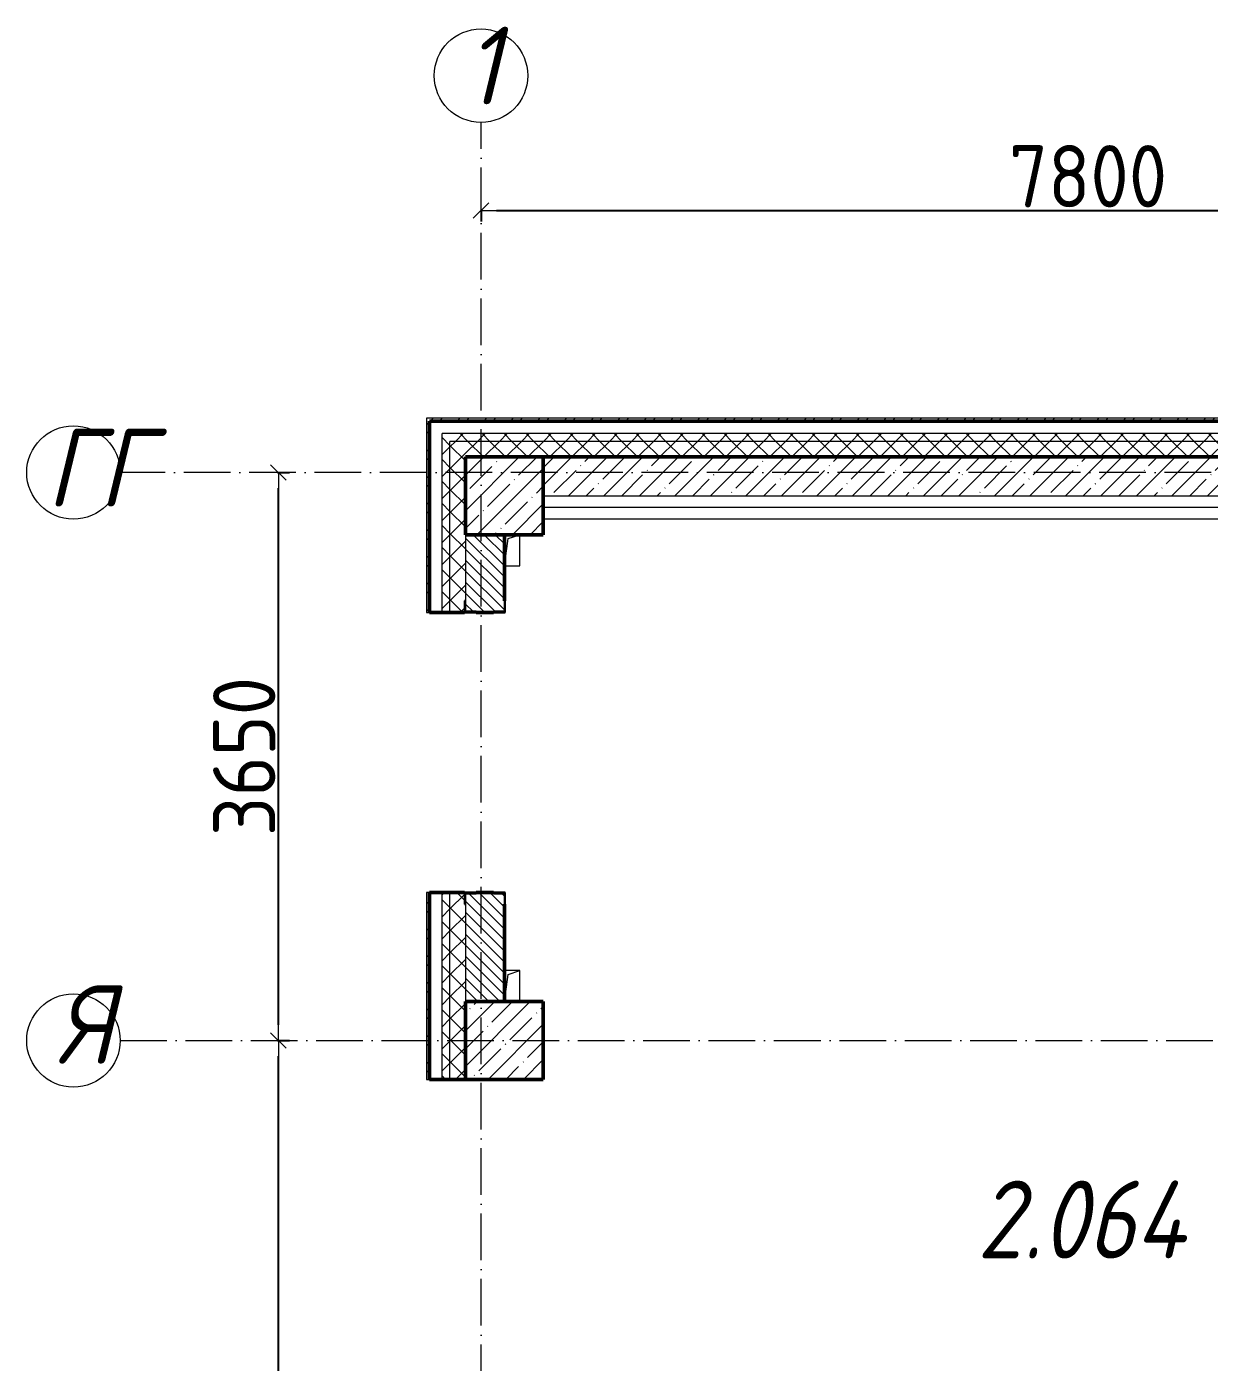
# Model space of a CAD drawing. Header units: millimetres. Extents: x -356862 to 418287, y 0 to 839748.
# Drawn here: x -20860 to -13263, y 500929 to 509511 of the extents above; entities that cross this region are included whole.
import ezdxf

# ---------------------------------------------------------------- set-up
doc = ezdxf.new("R2010")
doc.units = ezdxf.units.MM
doc.linetypes.add('50_200_ШТРИХ_1Т_ш5_п1_п1_', pattern=[700, 500, -100, 0, -100])
for name, color, linetype, lineweight in [('A-____-____-DIMS', 7, 'Continuous', 9), ('A-DETL-____-OTLN-4', 7, 'Continuous', 18), ('A-GENM-____-MCUT', 7, 'Continuous', 25), ('A-GENM-____-OTLN', 7, 'Continuous', 9), ('A-GENM-____-OTLN-1', 7, 'Continuous', 25), ('A-WALL-____-MCUT-1', 7, 'Continuous', 9), ('A-WALL-____-MCUT-2', 7, 'Continuous', 50), ('A-WALL-____-MCUT-3', 7, 'Continuous', 9), ('A-WALL-____-PATT-1', 7, 'Continuous', 9), ('A-WALL-FNSH-MCUT-1', 7, 'Continuous', 9), ('S-COLS-____-MCUT', 7, 'Continuous', 50), ('S-COLS-____-OTLN', 7, 'Continuous', 9), ('S-GRID-____-IDEN', 7, 'Continuous', 9), ('S-GRID-____-OTLN-1', 7, '50_200_ШТРИХ_1Т_ш5_п1_п1_', 9), ('Марки помещений', 7, 'Continuous', 9)]:
    doc.layers.add(name, color=color, linetype=linetype, lineweight=lineweight)
doc.styles.add('ISOCPEUR_I', font='isocpeui.ttf', dxfattribs={"width": 0.9, "height": 2.5})
doc.styles.add('ISOCPEUR_I_3', font='isocpeui.ttf', dxfattribs={"width": 0.85, "height": 2.2})
doc.styles.add('СПДС', font='isocpeur.ttf', dxfattribs={"width": 0.9})
doc.dimstyles.new('Размера А3', dxfattribs={"dimtxt": 200, "dimasz": 100, "dimexe": 70, "dimexo": 100, "dimgap": 20, "dimtad": 1, "dimdec": 0, "dimrnd": 10, "dimzin": 0, "dimdsep": 46, "dimtxsty": 'СПДС', "dimblk": 'ARROWHEAD_6', "dimcen": 1, "dimclrd": 256, "dimclre": 256, "dimclrt": 256, "dimazin": 0, "dimtfac": 1, "dimtdec": 0, "dimtmove": 2, "dimatfit": 3, "dimfxl": 1, "dimtolj": 1, "dimtzin": 0, "dimarcsym": 0})
pattern_1 = [(45, (-15591.66, 459015.94), (-70.71068, 70.71068), []), (135, (-15591.66, 459015.94), (-70.71068, -70.71068), [])]
pattern_2 = [(45, (-15591.66, 459015.94), (-85.53659, 85.53659), []), (45, (-15534.64, 459015.94), (-85.53659, 85.53659), [])]

# ---------------------------------------------------------------- blocks, each defined once
blk = doc.blocks.new('BSC_Колонна _Прямоугольная - 500х500-V40-АР1_План отверстий 2 этажа в осях 1-64_А-ГГ')
at = {"layer": 'S-COLS-____-OTLN'}
h = blk.add_hatch(dxfattribs=at)
h.set_pattern_fill('FP_69', color=256, style=0, pattern_type=2)
h.set_pattern_definition([(45, (2200, -47481.04), (-114.04925, 114.04925), []), (45, (2314.05, -47481.04), (-114.04925, 114.04925), [201.613, -40.323, 3.353, -36.97])])
h.paths.add_polyline_path([(-250, -250), (250, -250), (250, 250), (-250, 250)], flags=0)
at = {"layer": 'S-COLS-____-MCUT'}
for p, q in [((250, 250), (-250, 250)), ((-250, 250), (-250, -250)), ((250, -250), (250, 250)), ((-250, -250), (250, -250))]:
    blk.add_line(p, q, dxfattribs=at)
blk = doc.blocks.new('BSC_Колонна _Прямоугольная - 500х500-V50-АР1_План отверстий 2 этажа в осях 1-64_А-ГГ')
at = {"layer": 'S-COLS-____-OTLN'}
h = blk.add_hatch(dxfattribs=at)
h.set_pattern_fill('FP_79', color=256, style=0, pattern_type=2)
h.set_pattern_definition([(45, (2200, -43981.04), (-114.04925, 114.04925), []), (45, (2314.05, -43981.04), (-114.04925, 114.04925), [201.613, -40.323, 3.353, -36.97])])
h.paths.add_polyline_path([(-250, -250), (250, -250), (250, 250), (-250, 250), (-250, -245.4)], flags=0)
at = {"layer": 'S-COLS-____-MCUT'}
for p, q in [((250, 250), (-250, 250)), ((-250, 250), (-250, -250)), ((250, -250), (250, 250)), ((-250, -250), (250, -250))]:
    blk.add_line(p, q, dxfattribs=at)
blk = doc.blocks.new('Фахверк_СКБ_Уголок - 250_2700-27497298-АР1_План отверстий 2 этажа в осях 1-64_А-ГГ')
at = {"layer": 'A-GENM-____-MCUT'}
for p, q in [((200, 181), (125, 181)), ((125, 181), (125, 106)), ((131, 106), (131, 175)), ((131, 175), (200, 175)), ((200, 175), (200, 181)), ((125, 106), (131, 106)), ((131, -6), (125, -6)), ((125, -6), (125, -81)), ((125, -81), (200, -81)), ((131, -75), (131, -6)), ((200, -75), (131, -75)), ((200, -81), (200, -75))]:
    blk.add_line(p, q, dxfattribs=at)
blk = doc.blocks.new('AR_Отверстие прямоугольное _в плите_ - AR_Отверстие прямоугольное _в плите_-30510733-АР1_План отверстий 2 этажа в осях 1-64_А-ГГ')
at = {"layer": 'A-GENM-____-OTLN'}
for p, q in [((-25, 75), (50, 100)), ((50, -100), (50, 100)), ((-50, -100), (-25, 75)), ((-50, -100), (50, -100))]:
    blk.add_line(p, q, dxfattribs=at)
blk = doc.blocks.new('AR_Отверстие прямоугольное _в плите_ - AR_Отверстие прямоугольное _в плите_-V158-АР1_План отверстий 2 этажа в осях 1-64_А-ГГ')
at = {"layer": 'A-GENM-____-OTLN'}
for p, q in [((50, 100), (-50, 100)), ((-25, 75), (50, 100)), ((50, -100), (50, 100)), ((-50, -100), (-25, 75))]:
    blk.add_line(p, q, dxfattribs=at)
blk = doc.blocks.new('Ось сетки - Круг_Ø6_00__ISO-2_5_0_9K_-25732049-АР1_План отверстий 2 этажа в осях 1-64_А-ГГ')
at = {"layer": 'S-GRID-____-IDEN'}
blk.add_circle((0, 0), 3, dxfattribs=at)
blk = doc.blocks.new('ARROWHEAD_6')
at = {"color": 0, "linetype": 'Continuous'}
for p, q in [((0, 0), (-1, 0)), ((-0.5, -0.5), (0.5, 0.5))]:
    blk.add_line(p, q, dxfattribs=at)
blk = doc.blocks.new('*D4527')
at = {"layer": 'A-____-____-DIMS', "lineweight": -2, "transparency": 16777216}
for p, q in [((-19249.1, 502997), (-19173.1, 502997)), ((-19243.1, 497597), (-19243.1, 502897)), ((-19249.1, 497497), (-19173.1, 497497))]:
    blk.add_line(p, q, dxfattribs=at)
at = {"layer": 'Defpoints', "color": 0, "lineweight": 30, "transparency": 16777216}
for p in [(-19349.1, 502997), (-19243.1, 502997), (-19349.1, 497497)]:
    blk.add_point(p, dxfattribs=at)
at = {"layer": 'A-____-____-DIMS', "lineweight": -2, "transparency": 16777216, "xscale": 100, "yscale": 100, "zscale": 100}
for p, rotation in [((-19243.1, 502997), 90), ((-19243.1, 497497), 270)]:
    blk.add_blockref('ARROWHEAD_6', p, dxfattribs=dict(at, rotation=rotation))
at = {"layer": 'A-____-____-DIMS', "transparency": 16777216, "insert": (-19463.1, 500247), "char_height": 400, "attachment_point": 5, "rotation": 90, "style": 'СПДС'}
blk.add_mtext('\\A1;5500', dxfattribs=at)
blk = doc.blocks.new('*D4528')
at = {"layer": 'A-____-____-DIMS', "lineweight": -2, "transparency": 16777216}
for p, q in [((-19249.1, 506647), (-19173.1, 506647)), ((-19243.1, 503097), (-19243.1, 506547)), ((-19249.1, 502997), (-19173.1, 502997))]:
    blk.add_line(p, q, dxfattribs=at)
at = {"layer": 'Defpoints', "color": 0, "lineweight": 30, "transparency": 16777216}
for p in [(-19349.1, 506647), (-19243.1, 506647), (-19349.1, 502997)]:
    blk.add_point(p, dxfattribs=at)
at = {"layer": 'A-____-____-DIMS', "lineweight": -2, "transparency": 16777216, "xscale": 100, "yscale": 100, "zscale": 100}
for p, rotation in [((-19243.1, 506647), 90), ((-19243.1, 502997), 270)]:
    blk.add_blockref('ARROWHEAD_6', p, dxfattribs=dict(at, rotation=rotation))
at = {"layer": 'A-____-____-DIMS', "transparency": 16777216, "insert": (-19463.1, 504822), "char_height": 400, "attachment_point": 5, "rotation": 90, "style": 'СПДС'}
blk.add_mtext('\\A1;3650', dxfattribs=at)
blk = doc.blocks.new('*D4680')
at = {"layer": 'A-____-____-DIMS', "lineweight": -2, "transparency": 16777216}
for p, q in [((-17941.7, 508336.8), (-17941.7, 508260.7)), ((-17841.7, 508330.7), (-10241.7, 508330.7)), ((-10141.7, 508336.8), (-10141.7, 508260.7))]:
    blk.add_line(p, q, dxfattribs=at)
at = {"layer": 'Defpoints', "color": 0, "lineweight": 30, "transparency": 16777216}
for p in [(-17941.7, 508436.8), (-10141.7, 508436.8), (-10141.7, 508330.7)]:
    blk.add_point(p, dxfattribs=at)
at = {"layer": 'A-____-____-DIMS', "lineweight": -2, "transparency": 16777216, "xscale": 100, "yscale": 100, "zscale": 100, "rotation": 180}
blk.add_blockref('ARROWHEAD_6', (-17941.7, 508330.7), dxfattribs=at)
at = {"layer": 'A-____-____-DIMS', "lineweight": -2, "transparency": 16777216, "xscale": 100, "yscale": 100, "zscale": 100}
blk.add_blockref('ARROWHEAD_6', (-10141.7, 508330.7), dxfattribs=at)
at = {"layer": 'A-____-____-DIMS', "transparency": 16777216, "insert": (-14041.7, 508550.7), "char_height": 400, "attachment_point": 5, "style": 'СПДС'}
blk.add_mtext('\\A1;7800', dxfattribs=at)
blk = doc.blocks.new('*D13768')
at = {"layer": 'A-____-____-DIMS', "lineweight": -2, "transparency": 16777216}
for p, q in [((-19249.1, 502997), (-19173.1, 502997)), ((-19243.1, 497597), (-19243.1, 502897)), ((-19249.1, 497497), (-19173.1, 497497))]:
    blk.add_line(p, q, dxfattribs=at)
at = {"layer": 'Defpoints', "color": 0, "transparency": 16777216}
for p in [(-19349.1, 502997), (-19243.1, 502997), (-19349.1, 497497)]:
    blk.add_point(p, dxfattribs=at)
at = {"layer": 'A-____-____-DIMS', "lineweight": -2, "transparency": 16777216, "xscale": 100, "yscale": 100, "zscale": 100}
for p, rotation in [((-19243.1, 502997), 90), ((-19243.1, 497497), 270)]:
    blk.add_blockref('ARROWHEAD_6', p, dxfattribs=dict(at, rotation=rotation))
at = {"layer": 'A-____-____-DIMS', "transparency": 16777216, "insert": (-19463.1, 500247), "char_height": 400, "attachment_point": 5, "rotation": 90, "style": 'СПДС'}
blk.add_mtext('\\A1;5500', dxfattribs=at)
blk = doc.blocks.new('*D13769')
at = {"layer": 'A-____-____-DIMS', "lineweight": -2, "transparency": 16777216}
for p, q in [((-19249.1, 506647), (-19173.1, 506647)), ((-19243.1, 503097), (-19243.1, 506547)), ((-19249.1, 502997), (-19173.1, 502997))]:
    blk.add_line(p, q, dxfattribs=at)
at = {"layer": 'Defpoints', "color": 0, "transparency": 16777216}
for p in [(-19349.1, 506647), (-19243.1, 506647), (-19349.1, 502997)]:
    blk.add_point(p, dxfattribs=at)
at = {"layer": 'A-____-____-DIMS', "lineweight": -2, "transparency": 16777216, "xscale": 100, "yscale": 100, "zscale": 100}
for p, rotation in [((-19243.1, 506647), 90), ((-19243.1, 502997), 270)]:
    blk.add_blockref('ARROWHEAD_6', p, dxfattribs=dict(at, rotation=rotation))
at = {"layer": 'A-____-____-DIMS', "transparency": 16777216, "insert": (-19463.1, 504822), "char_height": 400, "attachment_point": 5, "rotation": 90, "style": 'СПДС'}
blk.add_mtext('\\A1;3650', dxfattribs=at)
blk = doc.blocks.new('*D13832')
at = {"layer": 'A-____-____-DIMS', "lineweight": -2, "transparency": 16777216}
for p, q in [((-17941.7, 508336.8), (-17941.7, 508260.7)), ((-17841.7, 508330.7), (-10241.7, 508330.7)), ((-10141.7, 508336.8), (-10141.7, 508260.7))]:
    blk.add_line(p, q, dxfattribs=at)
at = {"layer": 'Defpoints', "color": 0, "transparency": 16777216}
for p in [(-17941.7, 508436.8), (-10141.7, 508436.8), (-10141.7, 508330.7)]:
    blk.add_point(p, dxfattribs=at)
at = {"layer": 'A-____-____-DIMS', "lineweight": -2, "transparency": 16777216, "xscale": 100, "yscale": 100, "zscale": 100, "rotation": 180}
blk.add_blockref('ARROWHEAD_6', (-17941.7, 508330.7), dxfattribs=at)
at = {"layer": 'A-____-____-DIMS', "lineweight": -2, "transparency": 16777216, "xscale": 100, "yscale": 100, "zscale": 100}
blk.add_blockref('ARROWHEAD_6', (-10141.7, 508330.7), dxfattribs=at)
at = {"layer": 'A-____-____-DIMS', "transparency": 16777216, "insert": (-14041.7, 508550.7), "char_height": 400, "attachment_point": 5, "style": 'СПДС'}
blk.add_mtext('\\A1;7800', dxfattribs=at)
blk = doc.blocks.new('*D13938')
at = {"layer": 'A-____-____-DIMS', "lineweight": -2, "transparency": 16777216}
for p, q in [((-19249.1, 502997), (-19173.1, 502997)), ((-19243.1, 497597), (-19243.1, 502897)), ((-19249.1, 497497), (-19173.1, 497497))]:
    blk.add_line(p, q, dxfattribs=at)
at = {"layer": 'Defpoints', "color": 0, "transparency": 16777216}
for p in [(-19349.1, 502997), (-19243.1, 502997), (-19349.1, 497497)]:
    blk.add_point(p, dxfattribs=at)
at = {"layer": 'A-____-____-DIMS', "lineweight": -2, "transparency": 16777216, "xscale": 100, "yscale": 100, "zscale": 100}
for p, rotation in [((-19243.1, 502997), 90), ((-19243.1, 497497), 270)]:
    blk.add_blockref('ARROWHEAD_6', p, dxfattribs=dict(at, rotation=rotation))
at = {"layer": 'A-____-____-DIMS', "transparency": 16777216, "insert": (-19463.1, 500247), "char_height": 400, "attachment_point": 5, "rotation": 90, "style": 'СПДС'}
blk.add_mtext('\\A1;5500', dxfattribs=at)
blk = doc.blocks.new('*D13939')
at = {"layer": 'A-____-____-DIMS', "lineweight": -2, "transparency": 16777216}
for p, q in [((-19249.1, 506647), (-19173.1, 506647)), ((-19243.1, 503097), (-19243.1, 506547)), ((-19249.1, 502997), (-19173.1, 502997))]:
    blk.add_line(p, q, dxfattribs=at)
at = {"layer": 'Defpoints', "color": 0, "transparency": 16777216}
for p in [(-19349.1, 506647), (-19243.1, 506647), (-19349.1, 502997)]:
    blk.add_point(p, dxfattribs=at)
at = {"layer": 'A-____-____-DIMS', "lineweight": -2, "transparency": 16777216, "xscale": 100, "yscale": 100, "zscale": 100}
for p, rotation in [((-19243.1, 506647), 90), ((-19243.1, 502997), 270)]:
    blk.add_blockref('ARROWHEAD_6', p, dxfattribs=dict(at, rotation=rotation))
at = {"layer": 'A-____-____-DIMS', "transparency": 16777216, "insert": (-19463.1, 504822), "char_height": 400, "attachment_point": 5, "rotation": 90, "style": 'СПДС'}
blk.add_mtext('\\A1;3650', dxfattribs=at)
blk = doc.blocks.new('*D14002')
at = {"layer": 'A-____-____-DIMS', "lineweight": -2, "transparency": 16777216}
for p, q in [((-17941.7, 508336.8), (-17941.7, 508260.7)), ((-17841.7, 508330.7), (-10241.7, 508330.7)), ((-10141.7, 508336.8), (-10141.7, 508260.7))]:
    blk.add_line(p, q, dxfattribs=at)
at = {"layer": 'Defpoints', "color": 0, "transparency": 16777216}
for p in [(-17941.7, 508436.8), (-10141.7, 508436.8), (-10141.7, 508330.7)]:
    blk.add_point(p, dxfattribs=at)
at = {"layer": 'A-____-____-DIMS', "lineweight": -2, "transparency": 16777216, "xscale": 100, "yscale": 100, "zscale": 100, "rotation": 180}
blk.add_blockref('ARROWHEAD_6', (-17941.7, 508330.7), dxfattribs=at)
at = {"layer": 'A-____-____-DIMS', "lineweight": -2, "transparency": 16777216, "xscale": 100, "yscale": 100, "zscale": 100}
blk.add_blockref('ARROWHEAD_6', (-10141.7, 508330.7), dxfattribs=at)
at = {"layer": 'A-____-____-DIMS', "transparency": 16777216, "insert": (-14041.7, 508550.7), "char_height": 400, "attachment_point": 5, "style": 'СПДС'}
blk.add_mtext('\\A1;7800', dxfattribs=at)
blk = doc.blocks.new('2этаж')
at = {"layer": 'S-GRID-____-OTLN-1', "color": 251, "ltscale": 0.6, "true_color": 0x636466}
for p, q in [((-17941.7, 454533.3), (-17941.7, 508896.9)), ((11116.1, 506647), (-20260.4, 506647)), ((-20260.4, 502997), (11116.1, 502997))]:
    blk.add_line(p, q, dxfattribs=at)
at = {"layer": 'S-GRID-____-IDEN', "char_height": 500, "attachment_point": 1, "style": 'ISOCPEUR_I'}
for s, insert, width in [('\\fISOCPEUR|b0|i1|c204|p34|;\\W.9;1', (-18044.1, 509511.5), 144.304), ('ГГ', (-20732.1, 506928.9), 404.05), ('\\fISOCPEUR|b0|i1|c204|p34|;\\W.9;Я', (-20663, 503349.4), 223.671)]:
    blk.add_mtext(s, dxfattribs=dict(at, insert=insert, width=width))
at = {"layer": 'A-____-____-DIMS'}
dim = blk.add_linear_dim(base=(-10141.7, 508330.7), p1=(-17941.7, 508436.8), p2=(-10141.7, 508436.8), dimstyle='Размера А3', override={"dimtxt": 400}, dxfattribs=at)
dim.commit()
dim.dimension.update_dxf_attribs({"geometry": '*D4680', "text_midpoint": (-14041.7, 508550.7)})
for base, p1, p2, picture, middle in [((-19243.1, 506647), (-19349.1, 502997), (-19349.1, 506647), '*D4528', (-19463.1, 504822)), ((-19243.1, 502997), (-19349.1, 497497), (-19349.1, 502997), '*D4527', (-19463.1, 500247))]:
    dim = blk.add_linear_dim(base=base, p1=p1, p2=p2, angle=90, dimstyle='Размера А3', override={"dimtxt": 400}, dxfattribs=at)
    dim.commit()
    dim.dimension.update_dxf_attribs({"geometry": picture, "text_midpoint": middle})

msp = doc.modelspace()

# ---------------------------------------------------------------- hatches: boundary and pattern name
at = {"layer": 'A-WALL-____-PATT-1'}
h = msp.add_hatch(dxfattribs=at)
h.set_pattern_fill('FP_3', color=256, style=0, pattern_type=2)
h.set_pattern_definition(pattern_2)
h.paths.add_polyline_path([(-18271.6634, 491076.983), (-18271.6634, 492096.983), (-18291.6634, 492096.983), (-18291.6634, 491076.983)], flags=0)
h.paths.add_polyline_path([(-18291.6634, 493896.983), (-18271.6634, 493896.983), (-18271.6634, 495021.983), (-18291.6634, 495021.983), (-18291.6634, 494151.6094)], flags=0)
h.paths.add_polyline_path([(-18271.6634, 496821.983), (-18271.6634, 497946.983), (-18291.6634, 497946.983), (-18291.6634, 496821.983)], flags=0)
h.paths.add_polyline_path([(-18271.6634, 502746.983), (-18271.6634, 503946.983), (-18291.6634, 503946.983), (-18291.6634, 502746.983)], flags=0)
h.paths.add_polyline_path([(-18291.6634, 505746.983), (-18271.6634, 505746.983), (-18271.6634, 506996.983), (-18291.6634, 506996.983), (-18291.6634, 506191.5253)], flags=0)
h = msp.add_hatch(dxfattribs=at)
h.set_pattern_fill('FP_3', color=256, style=0, pattern_type=2)
h.set_pattern_definition(pattern_2)
h.paths.add_polyline_path([(8188.3366, 506976.983), (8188.3366, 506996.983), (8.3366, 506996.983), (8.3366, 506976.983), (5604.2185, 506976.983)], flags=0)
h.paths.add_polyline_path([(-991.6634, 506976.983), (-991.6634, 506996.983), (-2191.6634, 506996.983), (-2191.6634, 506976.983), (-1465.6387, 506976.983)], flags=0)
h.paths.add_polyline_path([(-9991.6634, 506976.983), (-9991.6634, 506996.983), (-18271.6634, 506996.983), (-18271.6634, 506976.983), (-10302.9601, 506976.983)], flags=0)
h = msp.add_hatch(dxfattribs=at)
h.set_pattern_fill('FP_1', color=256, style=0, pattern_type=2)
h.set_pattern_definition(pattern_1)
h.paths.add_polyline_path([(-18141.6634, 491246.983), (-18141.6634, 492096.983), (-18191.6634, 492096.983), (-18191.6634, 491246.983)], flags=0)
h.paths.add_polyline_path([(-18141.6634, 493896.983), (-18141.6634, 495021.983), (-18191.6634, 495021.983), (-18191.6634, 493896.983)], flags=0)
h.paths.add_polyline_path([(-18141.6634, 496821.983), (-18141.6634, 497946.983), (-18191.6634, 497946.983), (-18191.6634, 496821.983)], flags=0)
h.paths.add_polyline_path([(-18141.6634, 502746.983), (-18141.6634, 503946.983), (-18191.6634, 503946.983), (-18191.6634, 502746.983)], flags=0)
h.paths.add_polyline_path([(-18141.6634, 505746.983), (-18141.6634, 506896.983), (-18191.6634, 506896.983), (-18191.6634, 505746.983)], flags=0)
h = msp.add_hatch(dxfattribs=at)
h.set_pattern_fill('FP_1', color=256, style=0, pattern_type=2)
h.set_pattern_definition(pattern_1)
h.paths.add_polyline_path([(8058.3366, 506846.983), (8108.3366, 506846.983), (8108.3366, 506896.983), (8.3366, 506896.983), (8.3366, 506846.983), (5604.2185, 506846.983)], flags=0)
h.paths.add_polyline_path([(-991.6634, 506846.983), (-991.6634, 506896.983), (-2191.6634, 506896.983), (-2191.6634, 506846.983), (-1465.6387, 506846.983)], flags=0)
h.paths.add_polyline_path([(-10302.9601, 506846.983), (-9991.6634, 506846.983), (-9991.6634, 506896.983), (-18141.6634, 506896.983), (-18141.6634, 506846.983), (-12070.4244, 506846.983)], flags=0)
h = msp.add_hatch(dxfattribs=at)
h.set_pattern_fill('FP_1', color=256, style=0, pattern_type=2)
h.set_pattern_definition(pattern_1)
h.paths.add_polyline_path([(-18041.6634, 491246.983), (-18041.6634, 492021.983), (-18047.6634, 492021.983), (-18047.6634, 492096.983), (-18141.6634, 492096.983), (-18141.6634, 491246.983)], flags=0)
h.paths.add_polyline_path([(-18141.6634, 493896.983), (-18047.6634, 493896.983), (-18047.6634, 493971.983), (-18041.6634, 493971.983), (-18041.6634, 494946.983), (-18047.6634, 494946.983), (-18047.6634, 495021.983), (-18141.6634, 495021.983), (-18141.6634, 494151.6094)], flags=0)
h.paths.add_polyline_path([(-18141.6634, 496821.983), (-18047.6634, 496821.983), (-18047.6634, 496896.983), (-18041.6634, 496896.983), (-18041.6634, 497871.983), (-18047.6634, 497871.983), (-18047.6634, 497946.983), (-18141.6634, 497946.983), (-18141.6634, 496827.983)], flags=0)
h.paths.add_polyline_path([(-18041.6634, 502746.983), (-18041.6634, 503871.983), (-18047.6634, 503871.983), (-18047.6634, 503946.983), (-18141.6634, 503946.983), (-18141.6634, 502746.983)], flags=0)
h.paths.add_polyline_path([(-18141.6634, 505746.983), (-18047.6634, 505746.983), (-18047.6634, 505821.983), (-18041.6634, 505821.983), (-18041.6634, 506846.983), (-18141.6634, 506846.983), (-18141.6634, 506191.5253)], flags=0)
h = msp.add_hatch(dxfattribs=at)
h.set_pattern_fill('FP_1', color=256, style=0, pattern_type=2)
h.set_pattern_definition(pattern_1)
h.paths.add_polyline_path([(7958.3366, 506746.983), (8058.3366, 506746.983), (8058.3366, 506846.983), (8.3366, 506846.983), (8.3366, 506746.983), (5604.2185, 506746.983)], flags=0)
h.paths.add_polyline_path([(-991.6634, 506746.983), (-991.6634, 506846.983), (-2191.6634, 506846.983), (-2191.6634, 506752.983), (-2116.6634, 506752.983), (-2116.6634, 506746.983), (-1465.6387, 506746.983)], flags=0)
h.paths.add_polyline_path([(-9991.6634, 506746.983), (-9991.6634, 506846.983), (-18041.6634, 506846.983), (-18041.6634, 506746.983), (-10302.9601, 506746.983)], flags=0)
h = msp.add_hatch(dxfattribs=at)
h.set_pattern_fill('FP_25', color=256, style=0, pattern_type=2)
h.set_pattern_definition([(45, (-15591.66, 459015.94), (-114.04925, 114.04925), []), (45, (-15477.61, 459015.94), (-114.04925, 114.04925), [201.612, -40.322, 3.353, -36.97])])
h.paths.add_polyline_path([(-10491.6634, 506496.983), (-10491.6634, 506746.983), (-17541.6634, 506746.983), (-17541.6634, 506496.983), (-12070.4244, 506496.983)], flags=0)
h = msp.add_hatch(dxfattribs=at)
h.set_pattern_fill('FP_6', color=256, style=0, pattern_type=2)
h.set_pattern_definition([(135, (-15591.663, 459015.94), (-35.35534, -35.35534), [])])
h.paths.add_polyline_path([(-17791.6634, 503246.983), (-17791.6634, 503940.983), (-17860.6634, 503940.983), (-17860.6634, 503946.983), (-17972.6634, 503946.983), (-17972.6634, 503940.983), (-18041.6634, 503940.983), (-18041.6634, 503246.983)], flags=0)
h.paths.add_polyline_path([(-17860.6634, 505746.983), (-17860.6634, 505752.983), (-17791.6634, 505752.983), (-17791.6634, 506246.983), (-18041.6634, 506246.983), (-18041.6634, 505752.983), (-17972.6634, 505752.983), (-17972.6634, 505746.983)], flags=0)

# ---------------------------------------------------------------- linework, layer by layer
at = {"layer": 'A-DETL-____-OTLN-4'}
for p, q in [((-10591.6634, 506421.983), (-17541.6634, 506421.983)), ((-10591.6634, 506346.983), (-17541.6634, 506346.983))]:
    msp.add_line(p, q, dxfattribs=at)
at = {"layer": 'A-WALL-____-MCUT-1'}
for p, q in [((-10491.6634, 506746.983), (-17541.6634, 506746.983)), ((-17541.6634, 506496.983), (-10491.6634, 506496.983))]:
    msp.add_line(p, q, dxfattribs=at)
at = {"layer": 'A-WALL-____-MCUT-2'}
for p, q in [((-9991.6634, 506976.983), (-18271.6634, 506976.983)), ((-18271.6634, 506976.983), (-18271.6634, 505746.983)), ((-17541.6634, 506746.983), (-10491.6634, 506746.983)), ((-17791.6634, 505821.983), (-17791.6634, 506246.983)), ((-18271.6634, 505746.983), (-18047.6634, 505746.983)), ((-17972.6634, 505746.983), (-17860.6634, 505746.983)), ((-18047.6634, 503946.983), (-18271.6634, 503946.983)), ((-18271.6634, 503946.983), (-18271.6634, 502746.983)), ((-17860.6634, 503946.983), (-17972.6634, 503946.983)), ((-17791.6634, 503246.983), (-17791.6634, 503871.983)), ((-18271.6634, 502746.983), (-18041.6634, 502746.983))]:
    msp.add_line(p, q, dxfattribs=at)
at = {"layer": 'A-WALL-____-MCUT-3'}
for p, q in [((-18191.6634, 505746.983), (-18191.6634, 506896.983)), ((-9991.6634, 506896.983), (-18191.6634, 506896.983)), ((-9991.6634, 506846.983), (-18141.6634, 506846.983)), ((-18141.6634, 505746.983), (-18141.6634, 506846.983)), ((-18041.6634, 506246.983), (-18041.6634, 505821.983)), ((-18191.6634, 502746.983), (-18191.6634, 503946.983)), ((-18141.6634, 502746.983), (-18141.6634, 503946.983)), ((-18041.6634, 503871.983), (-18041.6634, 503246.983))]:
    msp.add_line(p, q, dxfattribs=at)
at = {"layer": 'A-WALL-FNSH-MCUT-1'}
for p, q in [((-18291.6634, 506996.983), (-18291.6634, 505746.983)), ((-9991.6634, 506996.983), (-18291.6634, 506996.983)), ((-18271.6634, 506976.983), (-9991.6634, 506976.983)), ((-18291.6634, 505746.983), (-18271.6634, 505746.983)), ((-18291.6634, 503946.983), (-18291.6634, 502746.983)), ((-18271.6634, 503946.983), (-18291.6634, 503946.983)), ((-18291.6634, 502746.983), (-18271.6634, 502746.983))]:
    msp.add_line(p, q, dxfattribs=at)
at = {"layer": 'S-GRID-____-OTLN-1', "color": 251, "ltscale": 0.6, "true_color": 0x636466}
for p, q in [((-17941.6634, 454533.3346), (-17941.6634, 508896.9006)), ((-17941.6634, 454533.3346), (-17941.6634, 508896.9006)), ((11116.0758, 506646.983), (-20260.4336, 506646.983)), ((11116.0758, 506646.983), (-20260.4336, 506646.983)), ((-20260.4336, 502996.983), (11116.0758, 502996.983)), ((-20260.4336, 502996.983), (11116.0758, 502996.983))]:
    msp.add_line(p, q, dxfattribs=at)

# ---------------------------------------------------------------- block references
at = {"color": 18, "true_color": 0x000000}
msp.add_blockref('2этаж', (0, 0), dxfattribs=at)
at = {"layer": 'A-GENM-____-OTLN'}
for name, p in [('AR_Отверстие прямоугольное _в плите_ - AR_Отверстие прямоугольное _в плите_-30510733-АР1_План отверстий 2 этажа в осях 1-64_А-ГГ', (-17741.6634, 506146.983)), ('AR_Отверстие прямоугольное _в плите_ - AR_Отверстие прямоугольное _в плите_-V158-АР1_План отверстий 2 этажа в осях 1-64_А-ГГ', (-17741.6634, 503346.983))]:
    msp.add_blockref(name, p, dxfattribs=at)
at = {"layer": 'A-GENM-____-OTLN-1'}
for p, rotation in [((-17866.6634, 505621.983), 89.99999999999991), ((-17966.6634, 504071.983), 269.9999999999999)]:
    msp.add_blockref('Фахверк_СКБ_Уголок - 250_2700-27497298-АР1_План отверстий 2 этажа в осях 1-64_А-ГГ', p, dxfattribs=dict(at, rotation=rotation))
at = {"layer": 'S-COLS-____-OTLN'}
for name, p in [('BSC_Колонна _Прямоугольная - 500х500-V40-АР1_План отверстий 2 этажа в осях 1-64_А-ГГ', (-17791.6634, 506496.983)), ('BSC_Колонна _Прямоугольная - 500х500-V50-АР1_План отверстий 2 этажа в осях 1-64_А-ГГ', (-17791.6634, 502996.983))]:
    msp.add_blockref(name, p, dxfattribs=at)
at = {"layer": 'S-GRID-____-IDEN', "xscale": 99.99999999999993, "yscale": 99.99999999999993, "zscale": 99.99999999999993}
msp.add_blockref('Ось сетки - Круг_Ø6_00__ISO-2_5_0_9K_-25732049-АР1_План отверстий 2 этажа в осях 1-64_А-ГГ', (-17941.6634, 509196.9006), dxfattribs=at)
for p, rotation in [((-20560.4336, 506646.983), 89.9999999999998), ((-20560.4336, 502996.983), 269.9999999999995)]:
    msp.add_blockref('Ось сетки - Круг_Ø6_00__ISO-2_5_0_9K_-25732049-АР1_План отверстий 2 этажа в осях 1-64_А-ГГ', p, dxfattribs=dict(at, rotation=rotation))

# ---------------------------------------------------------------- texts
at = {"layer": 'A-____-____-DIMS', "insert": (-14041.6634, 508550.7253), "char_height": 400, "attachment_point": 5, "style": 'СПДС'}
msp.add_mtext('\\A1;7800', dxfattribs=at)
msp.add_mtext('\\A1;7800', dxfattribs=at)
at = {"layer": 'A-____-____-DIMS', "insert": (-19463.059, 504821.983), "char_height": 400, "attachment_point": 5, "rotation": 90, "style": 'СПДС'}
msp.add_mtext('\\A1;3650', dxfattribs=at)
msp.add_mtext('\\A1;3650', dxfattribs=at)
at = {"layer": 'S-GRID-____-IDEN', "char_height": 500, "attachment_point": 1, "style": 'ISOCPEUR_I'}
for s, insert, width in [('\\fISOCPEUR|b0|i1|c204|p34|;\\W.9;1', (-18044.0689, 509511.467), 144.30375), ('\\fISOCPEUR|b0|i1|c204|p34|;\\W.9;1', (-18044.0689, 509511.467), 144.30375), ('ГГ', (-20732.0813, 506928.8506), 404.0505), ('ГГ', (-20732.0813, 506928.8506), 404.0505), ('\\fISOCPEUR|b0|i1|c204|p34|;\\W.9;Я', (-20662.9903, 503349.4072), 223.670812), ('\\fISOCPEUR|b0|i1|c204|p34|;\\W.9;Я', (-20662.9903, 503349.4072), 223.670812)]:
    msp.add_mtext(s, dxfattribs=dict(at, insert=insert, width=width))
at = {"layer": 'Марки помещений', "insert": (-14754.0901, 502096.3257), "char_height": 500, "width": 817.72125, "attachment_point": 1, "style": 'ISOCPEUR_I_3'}
msp.add_mtext('2.064', dxfattribs=at)

# ---------------------------------------------------------------- dimensions: what is measured, and where the dimension line sits
at = {"layer": 'A-____-____-DIMS'}
for picture in ['*D13832', '*D14002']:
    dim = msp.add_linear_dim(base=(-10141.6634, 508330.7253), p1=(-17941.6634, 508436.7913), p2=(-10141.6634, 508436.7913), dimstyle='Размера А3', override={"dimtxt": 400}, dxfattribs=at)
    dim.commit()
    dim.dimension.update_dxf_attribs({"geometry": picture, "text_midpoint": (-14041.6634, 508550.7253)})
for base, p1, p2, picture, middle in [((-19243.059, 506646.983), (-19349.125, 502996.983), (-19349.125, 506646.983), '*D13769', (-19463.059, 504821.983)), ((-19243.059, 506646.983), (-19349.125, 502996.983), (-19349.125, 506646.983), '*D13939', (-19463.059, 504821.983)), ((-19243.059, 502996.983), (-19349.125, 497496.983), (-19349.125, 502996.983), '*D13768', (-19463.059, 500246.983)), ((-19243.059, 502996.983), (-19349.125, 497496.983), (-19349.125, 502996.983), '*D13938', (-19463.059, 500246.983))]:
    dim = msp.add_linear_dim(base=base, p1=p1, p2=p2, angle=90, dimstyle='Размера А3', override={"dimtxt": 400}, dxfattribs=at)
    dim.commit()
    dim.dimension.update_dxf_attribs({"geometry": picture, "text_midpoint": middle})

doc.saveas('drawing.dxf')
